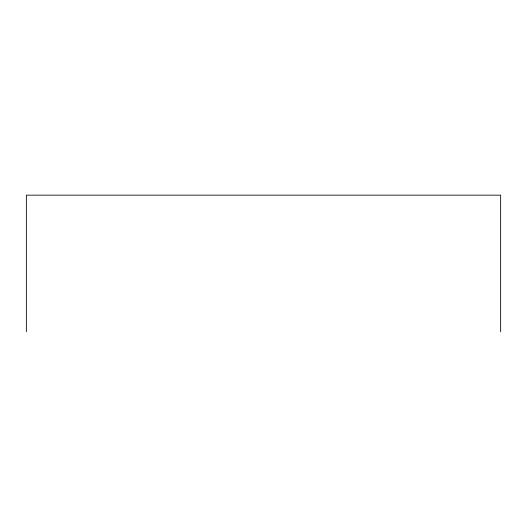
<?xml version="1.0" encoding="UTF-8"?>
<svg xmlns="http://www.w3.org/2000/svg" width="527" height="527" viewBox="0 0 527 527"><rect width="100%" height="100%" fill="white"/><g stroke="black" fill="none" stroke-linecap="round" stroke-linejoin="round"><path stroke-width="0.79" d="M500.65 331.839L500.65 195.161L26.35 195.161L26.35 331.839"/></g></svg>
